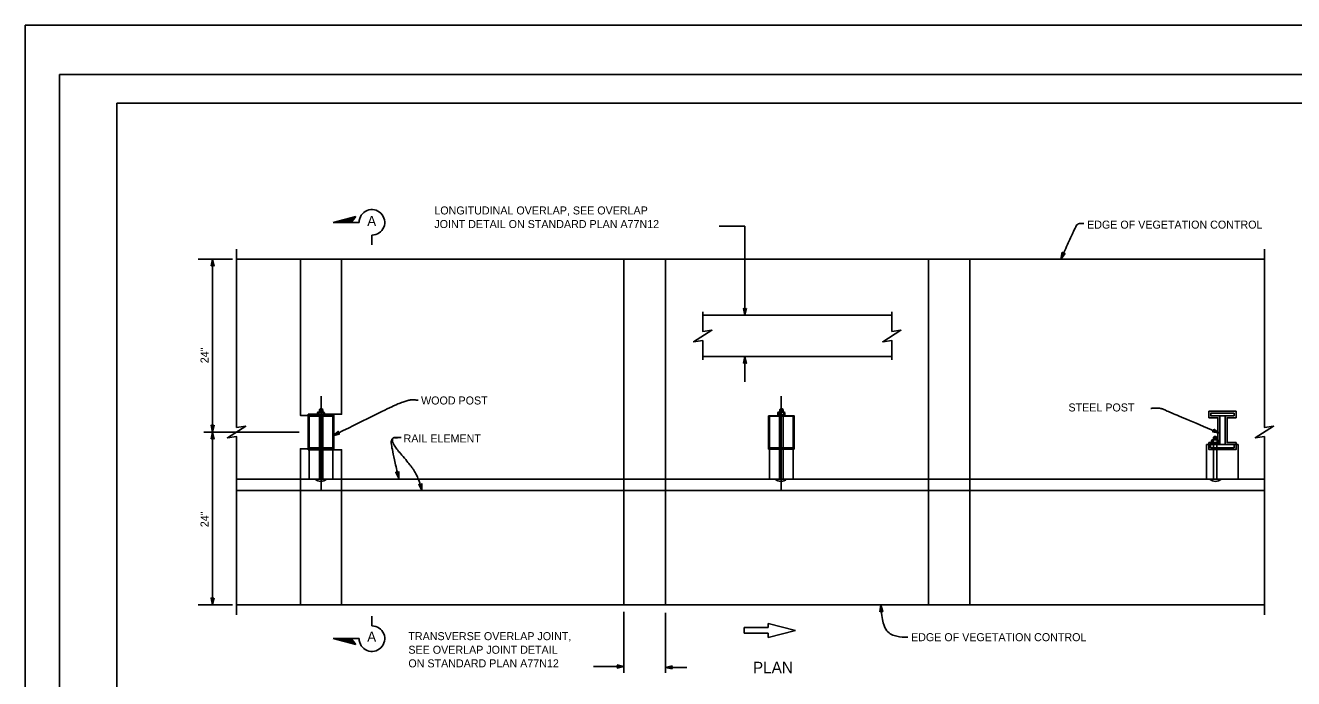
# Model space of a CAD drawing. Extents: x -893 to 867, y -474 to 712.
# Drawn here: x -893 to 216, y 141 to 712 of the extents above; entities that cross this region are included whole.
import ezdxf

# ---------------------------------------------------------------- set-up
doc = ezdxf.new("R2010")
doc.units = 0
for name, color, linetype in [('11 Undefined', 7, 'Continuous'), ('60 Nongeo Data', 7, 'Continuous'), ('border_PLOTTING-ELEMENTS', 7, 'Continuous'), ('border_rw_22x34_Cut_Lines', 7, 'Continuous'), ('border_SHEET', 7, 'Continuous'), ('pp_PRESENTATION', 7, 'Continuous'), ('tcd_BARRIER-THRIE-BEAM', 7, 'Continuous'), ('tcd_MISC', 7, 'Continuous'), ('tcd_RAILING-anno', 7, 'Continuous')]:
    doc.layers.add(name, color=color, linetype=linetype)

# ---------------------------------------------------------------- blocks, each defined once
blk = doc.blocks.new('AHT')
at = {"layer": '60 Nongeo Data'}
blk.add_lwpolyline([(-5.9055, 1.3189), (0, 0), (-5.9059, -1.3094), (-5.6957, -0.9602), (-1.3693, -0.0035), (-5.6968, 0.9693), (-5.4886, 0.6205), (-2.7193, 0.002), (-5.4858, -0.6114), (-5.2756, -0.2622), (-4.0791, 0.0031), (-5.2799, 0.2713), (-5.1181, 0), (-5.9059, -1.3094), (-5.1181, 0)], close=True, dxfattribs=at)

msp = doc.modelspace()

# ---------------------------------------------------------------- linework, layer by layer
at = {"layer": '11 Undefined'}
for p, q in [((-652.9, 371.1), (-652.7, 370.9)), ((-617.6, 371.8), (-616.8, 372.3)), ((-617, 205.1), (-616.8, 205.2))]:
    msp.add_line(p, q, dxfattribs=at)
for points in [[(-708.7, 507.6), (-708.7, 360.3), (-700.7, 361.3), (-716.7, 351.3), (-708.7, 352.3), (-708.7, 205.1), (-616.8, 205.1), (-616.8, 340.8), (-646, 340.8), (-646, 371.8), (-616.8, 371.8), (-616.8, 507.6)], [(-652.9, 507.6), (-652.9, 370.9), (-623.6, 370.9), (-623.6, 341.7), (-652.9, 341.7), (-652.9, 205.1), (-333.6, 205.1), (-333.6, 507.6)], [(-369.8, 507.6), (-67.3, 507.6), (-67.3, 205.1), (-369.8, 205.1)], [(-103.4, 507.6), (-103.4, 205.1), (190.4, 205.1), (190.4, 352.3), (182.4, 351.3), (198.4, 361.3), (190.4, 360.3), (190.4, 507.6)], [(-300.9, 422.3), (-135.5, 422.3), (-135.5, 436.3), (-143.5, 435.3), (-127.5, 445.3), (-135.5, 444.3), (-135.5, 458.4), (-300.9, 458.4), (-300.9, 444.3), (-292.9, 445.3), (-308.9, 435.3), (-300.9, 436.3)], [(-243.3, 370.6), (-221, 370.6), (-221, 341.4), (-243.3, 341.4)], [(165.6, 374.5), (165.6, 368.8), (157.8, 368.8), (157.8, 347.1), (165.6, 347.1), (165.6, 341), (141.8, 341), (141.8, 347.1), (149.7, 347.1), (149.7, 368.8), (141.9, 368.8), (141.9, 374.5)]]:
    msp.add_lwpolyline(points, close=True, dxfattribs=at)
at = {"layer": 'border_PLOTTING-ELEMENTS'}
for points in [[(-893.5, -474), (866.5, -474), (866.5, 712), (-893.5, 712)], [(-863.5, 669), (836.5, 669), (836.5, -431), (-863.5, -431)]]:
    msp.add_lwpolyline(points, close=True, dxfattribs=at)
at = {"layer": 'border_rw_22x34_Cut_Lines'}
msp.add_lwpolyline([(-863.5, 669), (836.5, 669), (836.5, -431), (-863.5, -431)], close=True, dxfattribs=at)
at = {"layer": 'border_SHEET'}
for p, q in [((-813.5, 644), (811.5, 644)), ((-813.5, -406), (-813.5, 644))]:
    msp.add_line(p, q, dxfattribs=at)
at = {"layer": 'pp_PRESENTATION'}
for p, q in [((-624.3, 539.7), (-604.4, 544.7)), ((-622.7, 539.7), (-604.8, 544.2)), ((-621, 539.7), (-605.3, 543.7)), ((-608.5, 539.7), (-604.4, 544.7)), ((-601.5, 539.7), (-624.3, 539.7)), ((-619.4, 539.7), (-605.7, 543.2)), ((-617.8, 539.7), (-606.1, 542.6)), ((-616.1, 539.7), (-606.5, 542.1)), ((-614.5, 539.7), (-607, 541.6)), ((-612.9, 539.7), (-607.4, 541.1)), ((-611.2, 539.7), (-607.8, 540.5)), ((-609.6, 539.7), (-608.3, 540)), ((-601.5, 539.8), (-601.5, 539.8)), ((-590.3, 528.4), (-590.3, 519.9)), ((-590.3, 186.8), (-590.3, 195.4)), ((-219.7, 182.8), (-243.6, 188.9)), ((-243.6, 188.9), (-243.6, 185.3)), ((-243.6, 185.3), (-264.7, 185.3)), ((-264.7, 185.3), (-264.7, 182.8)), ((-264.7, 182.8), (-264.7, 180.3)), ((-264.7, 180.3), (-243.6, 180.3)), ((-243.6, 176.6), (-219.7, 182.8)), ((-243.6, 180.3), (-243.6, 176.6)), ((-601.5, 175.6), (-624.3, 175.6)), ((-624.3, 175.6), (-604.4, 170.5)), ((-622.7, 175.6), (-604.8, 171)), ((-621, 175.6), (-605.3, 171.6)), ((-619.4, 175.6), (-605.7, 172.1)), ((-617.8, 175.6), (-606.1, 172.6)), ((-616.1, 175.6), (-606.5, 173.1)), ((-614.5, 175.6), (-607, 173.7)), ((-612.9, 175.6), (-607.4, 174.2)), ((-611.2, 175.6), (-607.8, 174.7)), ((-609.6, 175.6), (-608.3, 175.2)), ((-608.5, 175.6), (-604.4, 170.5)), ((-601.5, 175.5), (-601.5, 175.5))]:
    msp.add_line(p, q, dxfattribs=at)
for centre, start, end in [((-590.3, 539.7), 269.9995, 180), ((-590.3, 175.6), 180, 90.0005)]:
    msp.add_arc(centre, 11.2, start, end, dxfattribs=at)
at = {"layer": 'tcd_BARRIER-THRIE-BEAM'}
for p, q in [((-708.7, 360.3), (-708.7, 516.3)), ((190.4, 360.3), (190.4, 516.3)), ((-645.1, 370.1), (-624.5, 370.1)), ((-645.1, 315.1), (-645.1, 370.1)), ((-638.1, 370.9), (-638.1, 371.2)), ((-638.1, 371.2), (-631.5, 371.2)), ((-631.5, 370.9), (-638.1, 370.9)), ((-637.9, 371.4), (-637.9, 373)), ((-631.7, 371.4), (-637.9, 371.4)), ((-632.3, 373.6), (-637.3, 373.6)), ((-636.6, 371.4), (-636.6, 373.1)), ((-636.3, 375.9), (-635.5, 376.6)), ((-633.3, 375.9), (-636.3, 375.9)), ((-636.3, 373.7), (-636.3, 375.9)), ((-636.3, 374.8), (-633.5, 374.8)), ((-633.3, 373.7), (-636.3, 373.7)), ((-636.3, 315), (-636.3, 370.1)), ((-633.8, 375.2), (-635.9, 375.2)), ((-633.8, 374.3), (-635.9, 374.3)), ((-634.1, 376.6), (-635.5, 376.6)), ((-633.3, 375.9), (-634.1, 376.6)), ((-633.3, 373.7), (-633.3, 375.9)), ((-633.3, 315.1), (-633.3, 370.1)), ((-633, 373), (-633, 371.4)), ((-631.7, 371.4), (-631.7, 373)), ((-631.5, 371.2), (-631.5, 370.9)), ((-624.5, 315.1), (-624.5, 370.1)), ((-242.5, 370.1), (-221.9, 370.1)), ((-242.5, 315.1), (-242.5, 370.1)), ((-235.5, 370.9), (-235.5, 371.2)), ((-235.5, 371.2), (-228.8, 371.2)), ((-228.8, 370.9), (-235.5, 370.9)), ((-235.3, 371.4), (-235.3, 373)), ((-229, 371.4), (-235.3, 371.4)), ((-229.7, 373.6), (-234.6, 373.6)), ((-233.9, 371.4), (-233.9, 373.1)), ((-233.7, 315), (-233.7, 370.1)), ((-233.6, 375.9), (-232.9, 376.6)), ((-230.7, 375.9), (-233.6, 375.9)), ((-233.6, 373.7), (-233.6, 375.9)), ((-233.6, 374.8), (-230.8, 374.8)), ((-230.7, 373.7), (-233.6, 373.7)), ((-231.1, 375.2), (-233.3, 375.2)), ((-231.1, 374.3), (-233.3, 374.3)), ((-231.4, 376.6), (-232.9, 376.6)), ((-230.7, 375.9), (-231.4, 376.6)), ((-230.7, 373.7), (-230.7, 375.9)), ((-230.7, 315.1), (-230.7, 370.1)), ((-230.4, 373), (-230.4, 371.4)), ((-229, 371.4), (-229, 373)), ((-228.8, 371.2), (-228.8, 370.9)), ((-221.9, 315.1), (-221.9, 370.1)), ((143.4, 372.9), (164, 372.9)), ((143.4, 370.4), (164, 370.4)), ((143.5, 370.4), (143.5, 372.9)), ((151.3, 345.5), (151.3, 370.4)), ((156.2, 345.5), (156.2, 370.4)), ((164, 370.4), (164, 372.9)), ((-708.7, 196.4), (-708.7, 352.3)), ((143.6, 345.5), (139.8, 345.5)), ((139.8, 315.1), (139.8, 345.5)), ((143.4, 345.5), (164, 345.5)), ((143.4, 345.5), (164, 345.5)), ((143.4, 342.6), (143.4, 345.5)), ((150.6, 347.1), (143.9, 347.1)), ((143.9, 347.1), (143.9, 346.7)), ((143.9, 346.7), (150.6, 346.7)), ((144.1, 347.3), (144.1, 348.9)), ((144.1, 347.3), (150.4, 347.3)), ((144.8, 349.5), (149.7, 349.5)), ((145.5, 348.8), (145.5, 347.3)), ((145.8, 351.8), (146.5, 352.5)), ((145.8, 351.8), (148.7, 351.8)), ((145.8, 349.5), (145.8, 351.8)), ((145.8, 349.5), (148.7, 349.5)), ((145.8, 315.1), (145.8, 345.9)), ((148.7, 350.6), (145.9, 350.6)), ((146.2, 351.1), (148.4, 351.1)), ((146.2, 350.2), (148.4, 350.2)), ((146.5, 352.5), (148, 352.5)), ((148.7, 351.8), (148, 352.5)), ((148.7, 349.5), (148.7, 351.8)), ((148.8, 315), (148.8, 345.9)), ((149, 347.3), (149, 348.9)), ((150.4, 347.3), (150.4, 348.8)), ((150.6, 346.7), (150.6, 347.1)), ((163.9, 345.5), (167.6, 345.5)), ((164, 342.6), (164, 345.5)), ((167.6, 315.1), (167.6, 345.5)), ((190.4, 196.4), (190.4, 352.3)), ((-645.1, 342.6), (-624.5, 342.6)), ((-242.5, 342.6), (-221.9, 342.6)), ((143.4, 342.6), (164, 342.6)), ((-708.7, 315.1), (190.4, 315.1)), ((-708.7, 305.1), (190.4, 305.1))]:
    msp.add_line(p, q, dxfattribs=at)
for points in [[(-638.5, 370.1), (-631.1, 370.1), (-631.1, 370.6), (-638.5, 370.6)], [(-235.8, 370.1), (-228.5, 370.1), (-228.5, 370.6), (-235.8, 370.6)], [(150.9, 345.9), (143.6, 345.9), (143.6, 346.5), (150.9, 346.5)]]:
    msp.add_lwpolyline(points, close=True, dxfattribs=at)
for points in [[(-708.7, 360.3), (-700.7, 361.3), (-716.7, 351.3), (-708.7, 352.3)], [(190.4, 360.3), (198.4, 361.3), (182.4, 351.3), (190.4, 352.3)]]:
    msp.add_lwpolyline(points, dxfattribs=at)
for centre, radius, start, end in [((-637.3, 373), 0.669, 8.2125, 179.2776), ((-635.9, 373), 0.669, 91.8976, 179.5004), ((-633.7, 373), 0.669, 359.6015, 87.0732), ((-632.4, 373), 0.669, 3.6172, 175.1952), ((-234.6, 373), 0.669, 8.2125, 179.2776), ((-233.3, 373), 0.669, 91.8976, 179.5004), ((-231, 373), 0.669, 359.6015, 87.0732), ((-229.7, 373), 0.669, 3.6172, 175.1952), ((144.8, 348.8), 0.669, 4.8048, 176.3828), ((146.1, 348.8), 0.669, 92.9268, 180.3985), ((148.4, 348.8), 0.669, 0.4996, 88.1024), ((149.7, 348.8), 0.669, 0.7224, 171.7875), ((-635.1, 320.3), 7.22, 226.5443, 313.7754), ((-232.5, 320.3), 7.22, 226.5443, 313.7754), ((147.6, 320.3), 7.22, 226.2246, 313.4557)]:
    msp.add_arc(centre, radius, start, end, dxfattribs=at)
at = {"layer": 'tcd_MISC'}
for p, q in [((190.4, 507.6), (-708.7, 507.6)), ((-652.9, 507.6), (-652.9, 370.9)), ((-616.8, 507.6), (-616.8, 371.8)), ((-369.8, 507.6), (-369.8, 205.1)), ((-333.6, 507.6), (-333.6, 205.1)), ((-103.4, 507.6), (-103.4, 205.1)), ((-67.3, 507.6), (-67.3, 205.1)), ((-300.9, 444.3), (-300.9, 461.3)), ((-300.9, 458.4), (-135.5, 458.4)), ((-135.5, 444.3), (-135.5, 461.3)), ((-300.9, 419.4), (-300.9, 436.3)), ((-135.5, 419.4), (-135.5, 436.3)), ((-300.9, 422.3), (-135.5, 422.3)), ((-634.8, 387.8), (-634.8, 363.9)), ((-232.2, 387.8), (-232.2, 363.8)), ((-652.9, 370.9), (-623.6, 370.9)), ((-646, 371.8), (-616.8, 371.8)), ((-646, 371.8), (-646, 340.8)), ((-634.8, 369.7), (-634.8, 305.5)), ((-623.6, 370.9), (-623.6, 341.7)), ((-243.3, 370.6), (-221, 370.6)), ((-243.3, 370.6), (-243.3, 341.4)), ((-232.2, 376.6), (-232.2, 305.1)), ((-221, 370.6), (-221, 341.4)), ((141.9, 374.5), (165.6, 374.5)), ((141.9, 368.8), (141.9, 374.5)), ((141.9, 368.8), (149.7, 368.8)), ((149.7, 347.1), (149.7, 368.8)), ((157.8, 368.8), (165.6, 368.8)), ((157.8, 347.1), (157.8, 368.8)), ((165.6, 368.8), (165.6, 374.5)), ((-654, 356.3), (-737.4, 356.3)), ((-634.8, 361.7), (-634.8, 358.5)), ((-634.8, 355.7), (-634.8, 330.2)), ((-232.2, 361.7), (-232.2, 358.5)), ((-232.2, 355.7), (-232.2, 330.2)), ((141.8, 347.1), (149.7, 347.1)), ((141.8, 341), (141.8, 347.1)), ((157.8, 347.1), (165.6, 347.1)), ((165.6, 341), (165.6, 347.1)), ((-652.9, 341.7), (-623.6, 341.7)), ((-652.9, 341.7), (-652.9, 205.1)), ((-646, 340.8), (-616.8, 340.8)), ((-616.8, 340.8), (-616.8, 205.1)), ((-243.3, 341.4), (-221, 341.4)), ((141.8, 341), (165.6, 341)), ((-634.8, 331.9), (-634.8, 328.5)), ((-232.2, 327.3), (-232.2, 323.9)), ((-708.7, 205.1), (190.4, 205.1))]:
    msp.add_line(p, q, dxfattribs=at)
for points in [[(-300.9, 444.3), (-292.9, 445.3), (-308.9, 435.3), (-300.9, 436.3)], [(-135.5, 444.3), (-127.5, 445.3), (-143.5, 435.3), (-135.5, 436.3)]]:
    msp.add_lwpolyline(points, dxfattribs=at)
at = {"layer": 'tcd_RAILING-anno'}
for p, q in [((-286.6, 536.3), (-264, 536.3)), ((-264, 458.4), (-264, 536.3)), ((13.6, 513.6), (13.6, 513.6)), ((16.1, 512.5), (16.1, 512.5)), ((-712.2, 507.6), (-742.2, 507.6)), ((-729.7, 356.3), (-729.7, 507.6)), ((12.4, 507.6), (12.4, 507.6)), ((-264, 400.3), (-264, 422.3)), ((-729.7, 205.1), (-729.7, 356.3)), ((-569.5, 321.1), (-569.5, 321.1)), ((-566.9, 321.7), (-566.9, 321.7)), ((-566.8, 315.6), (-566.8, 315.6)), ((-546.6, 311.2), (-546.6, 311.2)), ((-549.2, 310.6), (-549.2, 310.6)), ((-546.6, 305.1), (-546.6, 305.1)), ((-712.2, 205.1), (-742.2, 205.1)), ((-369.8, 199.1), (-369.8, 145.6)), ((-333.6, 198.3), (-333.6, 145.6)), ((-369.8, 151.2), (-396.4, 151.2)), ((-314.8, 150.4), (-333.6, 150.4))]:
    msp.add_line(p, q, dxfattribs=at)
for points in [[(16.1, 512.5), (12.4, 507.6), (13.6, 513.6), (13.9, 513.3), (13, 508.8), (15.6, 512.5), (15.2, 512.4), (13.5, 510.1), (14.1, 512.9), (14.3, 512.6), (14.1, 511.4), (14.8, 512.4), (14.5, 512.3), (13.6, 513.6), (14.5, 512.3)], [(-262.7, 464.3), (-264, 458.4), (-265.3, 464.3), (-265, 464.1), (-264, 459.8), (-263, 464.1), (-263.4, 463.9), (-264, 461.1), (-264.6, 463.9), (-264.3, 463.7), (-264, 462.5), (-263.7, 463.7), (-264, 463.5), (-265.3, 464.3), (-264, 463.5)], [(-265.3, 416.4), (-264, 422.3), (-262.7, 416.4), (-263, 416.6), (-264, 420.9), (-265, 416.6), (-264.6, 416.8), (-264, 419.6), (-263.4, 416.8), (-263.7, 417), (-264, 418.2), (-264.3, 417), (-264, 417.2), (-262.7, 416.4), (-264, 417.2)], [(-265.3, 416.4), (-264, 422.3), (-262.7, 416.4), (-263, 416.6), (-264, 420.9), (-265, 416.6), (-264.6, 416.8), (-264, 419.6), (-263.4, 416.8), (-263.7, 417), (-264, 418.2), (-264.3, 417), (-264, 417.2), (-262.7, 416.4), (-264, 417.2)], [(-265.3, 416.4), (-264, 422.3), (-262.7, 416.4), (-263, 416.6), (-264, 420.9), (-265, 416.6), (-264.6, 416.8), (-264, 419.6), (-263.4, 416.8), (-263.7, 417), (-264, 418.2), (-264.3, 417), (-264, 417.2), (-262.7, 416.4), (-264, 417.2)], [(146.2, 358.9), (151.1, 355.4), (145.1, 356.5), (145.5, 356.8), (149.8, 356), (146.2, 358.5), (146.3, 358.1), (148.6, 356.5), (145.8, 357), (146.1, 357.2), (147.3, 357), (146.3, 357.7), (146.4, 357.4), (145.1, 356.5), (146.4, 357.4)], [(-566.9, 321.7), (-566.8, 315.6), (-569.5, 321.1), (-569.1, 321), (-567.1, 316.9), (-567.2, 321.4), (-567.5, 321.2), (-567.4, 318.3), (-568.7, 320.9), (-568.3, 320.7), (-567.7, 319.6), (-567.8, 320.9), (-568, 320.7), (-569.5, 321.1), (-568, 320.7)], [(-546.6, 311.2), (-546.6, 305.1), (-549.2, 310.6), (-548.8, 310.5), (-546.9, 306.4), (-546.9, 310.9), (-547.2, 310.6), (-547.2, 307.7), (-548.4, 310.3), (-548.1, 310.2), (-547.5, 309.1), (-547.5, 310.3), (-547.8, 310.1), (-549.2, 310.6), (-547.8, 310.1)], [(-146, 199.1), (-145.2, 205.1), (-143.4, 199.3), (-143.7, 199.5), (-145.1, 203.7), (-145.7, 199.3), (-145.3, 199.6), (-145, 202.4), (-144.1, 199.7), (-144.5, 199.8), (-144.8, 201), (-145, 199.8), (-144.8, 200), (-143.4, 199.3), (-144.8, 200)], [(-375.7, 152.6), (-369.8, 151.2), (-375.7, 149.9), (-375.5, 150.3), (-371.1, 151.2), (-375.5, 152.2), (-375.2, 151.9), (-372.5, 151.2), (-375.2, 150.6), (-375, 151), (-373.8, 151.2), (-375, 151.5), (-374.9, 151.2), (-375.7, 149.9), (-374.9, 151.2)], [(-327.7, 149.1), (-333.6, 150.4), (-327.7, 151.7), (-327.9, 151.4), (-332.3, 150.4), (-327.9, 149.4), (-328.1, 149.8), (-330.9, 150.4), (-328.2, 151), (-328.4, 150.7), (-329.6, 150.4), (-328.4, 150.1), (-328.5, 150.4), (-327.7, 151.7), (-328.5, 150.4)]]:
    msp.add_lwpolyline(points, close=True, dxfattribs=at)
for points, degree in [([(12.4, 507.6), (25, 535.9), (27.7, 538.6), (30.1, 538.9), (32.4, 538.6)], 2), ([(-624.4, 353), (-569.9, 380.2), (-563, 382.5), (-558.6, 384.2), (-554.3, 384.5), (-549.9, 384.2)], 2), ([(151.1, 355.4), (107.9, 373.6), (102.7, 375.9), (99.9, 377), (95.6, 377.3), (91.2, 377)], 2), ([(-566.8, 315.6), (-573.7, 345.4), (-573.3, 349.7), (-571.1, 351.9), (-564.7, 351.5)], 2), ([(-546.8, 305.3), (-548.1, 311.9), (-554.2, 324.9), (-571.5, 344.3), (-572.9, 351.5), (-568.9, 351.3), (-564.7, 351.5)], 2), ([(-145.2, 205.1), (-143.9, 190.5), (-140.9, 180.6), (-130.6, 177.3), (-125.4, 176.8), (-121.5, 177)], 3)]:
    msp.add_open_spline(points, degree=degree, dxfattribs=at)

# ---------------------------------------------------------------- block references
at = {"layer": 'tcd_RAILING-anno', "xscale": 1.0169490944309927, "yscale": 1.0120609702088803}
for p, rotation in [((-729.7, 507.6), 90), ((-729.7, 356.3), -90), ((-729.7, 356.3), 90), ((-729.7, 205.1), -90)]:
    msp.add_blockref('AHT', p, dxfattribs=dict(at, rotation=rotation))
at = {"layer": 'tcd_RAILING-anno', "rotation": -153.48559311805136}
msp.add_blockref('AHT', (-624.4, 353), dxfattribs=at)

# ---------------------------------------------------------------- texts
at = {"layer": 'pp_PRESENTATION'}
for p in [(-594.4, 536.5), (-594.4, 173)]:
    msp.add_text('A', height=8.75, dxfattribs=at).set_placement(p)
at = {"layer": 'tcd_RAILING-anno'}
for s, height, p in [('LONGITUDINAL OVERLAP, SEE OVERLAP', 7, (-535.7, 546.6)), ('JOINT DETAIL ON STANDARD PLAN A77N12', 7, (-535.7, 534.7)), ('EDGE OF VEGETATION CONTROL', 7, (35.3, 534.2)), ('WOOD POST', 7, (-547.3, 380.4)), ('STEEL POST', 7, (19, 374.3)), ('RAIL ELEMENT', 7, (-562.6, 347.2)), ('TRANSVERSE OVERLAP JOINT,', 7, (-558.4, 174.3)), ('EDGE OF VEGETATION CONTROL', 7, (-118.7, 173.4)), ('SEE OVERLAP JOINT DETAIL', 7, (-558.4, 162.4)), ('ON STANDARD PLAN A77N12', 7, (-558.4, 150.5)), ('PLAN', 10, (-257, 145.4))]:
    msp.add_text(s, height=height, dxfattribs=at).set_placement(p)
for p in [(-733.2, 416.5), (-733.2, 273.1)]:
    msp.add_text('24"', height=7, rotation=90, dxfattribs=at).set_placement(p)

doc.saveas('drawing.dxf')
